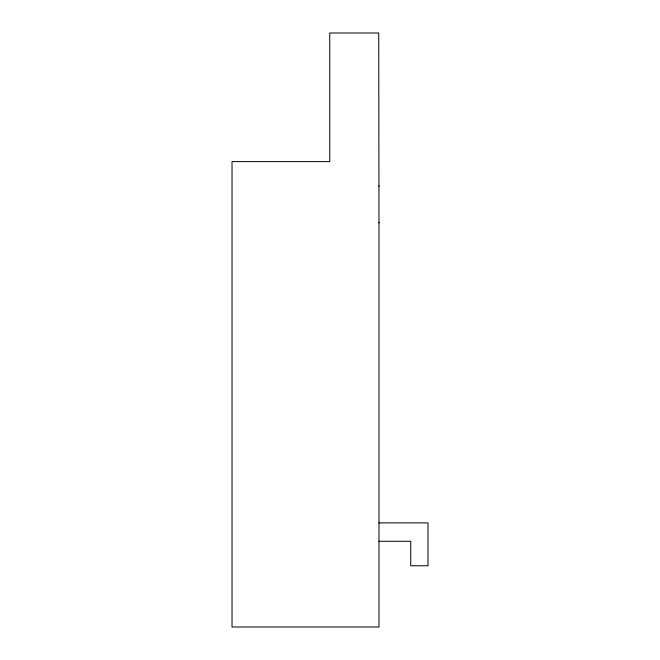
<?xml version="1.0" encoding="UTF-8"?>
<svg xmlns="http://www.w3.org/2000/svg" width="660" height="660" viewBox="0 0 660 660"><rect width="100%" height="100%" fill="white"/><g stroke="black" fill="none" stroke-linecap="round" stroke-linejoin="round"><path stroke-width="0.99" d="M378.964 186.095L378.988 185.608M378.988 522.893L427.977 522.893L427.977 565.76L410.734 565.76L410.734 541.266L378.988 541.266M378.988 222.833L378.741 33L329.752 33L329.752 161.601L232.023 161.601L232.023 627L378.988 627L378.988 222.346"/></g></svg>
